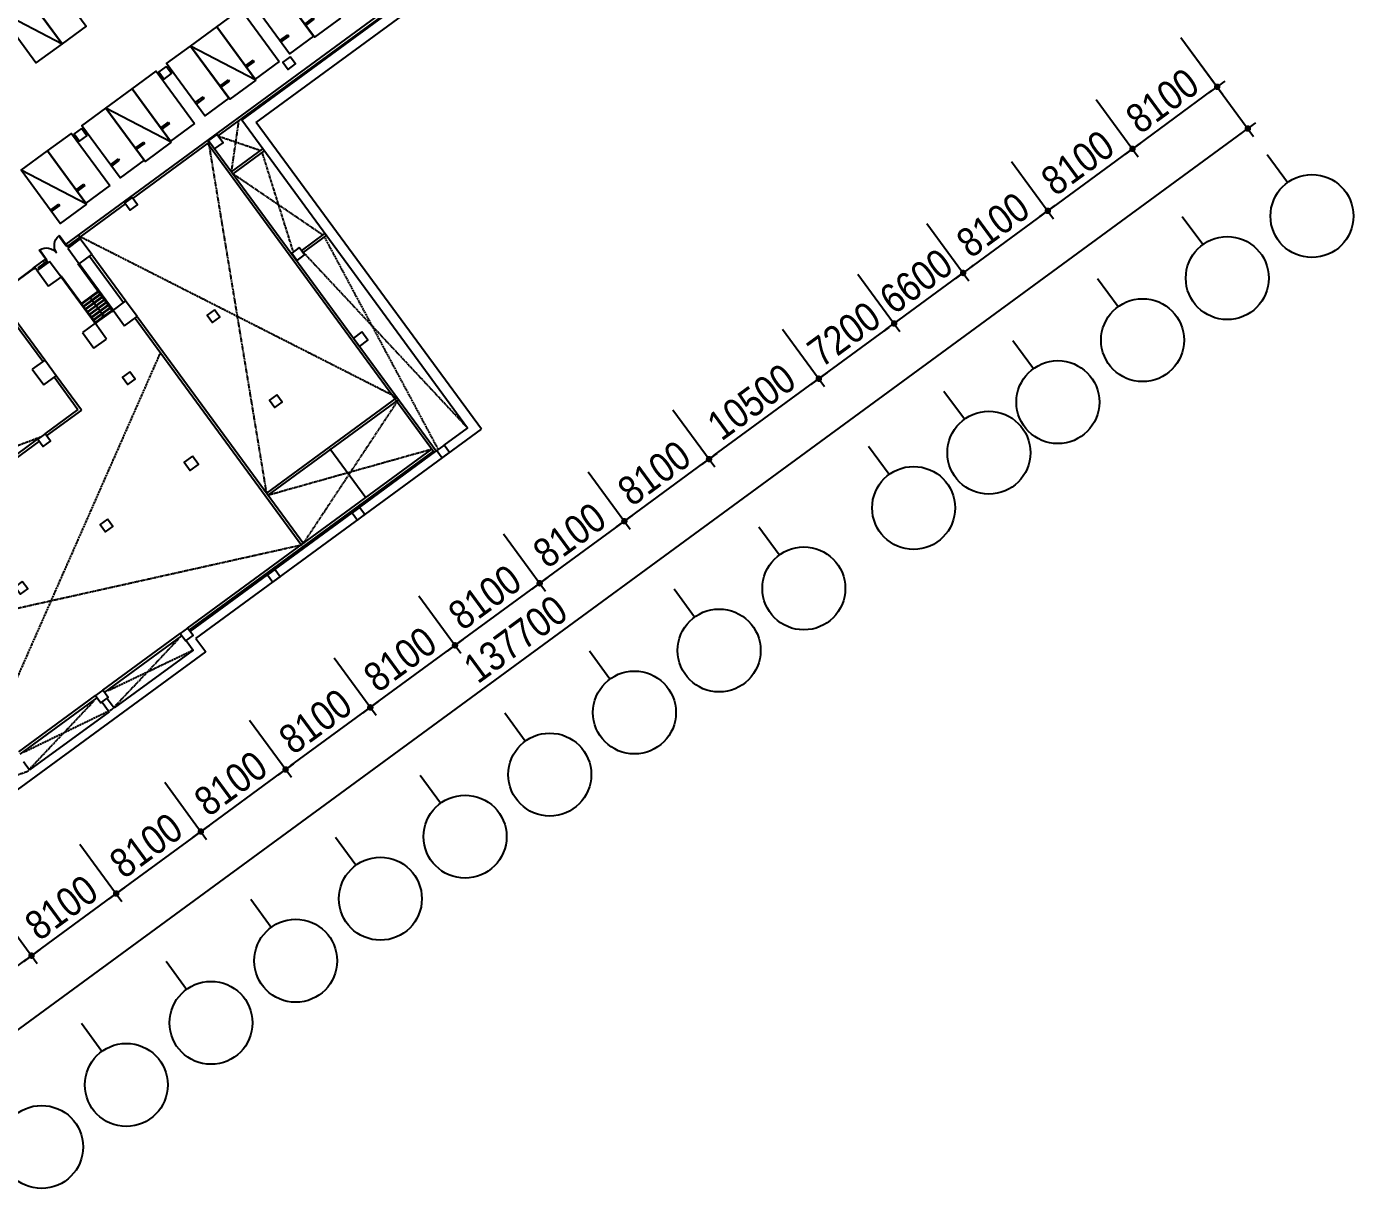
# Model space of a CAD drawing. Header units: millimetres. Extents: x 78082221 to 78451133, y -34402202 to -34172290.
# Drawn here: x 78348784 to 78451133, y -34392860 to -34302962 of the extents above; entities that cross this region are included whole.
import ezdxf

# ---------------------------------------------------------------- set-up
doc = ezdxf.new("R2010")
doc.units = ezdxf.units.MM
doc.header["$LTSCALE"] = 100
doc.header["$MEASUREMENT"] = 0
doc.header["$PDMODE"] = 1
doc.header["$PDSIZE"] = -3
doc.linetypes.add('XR-B2$0$CENTER', pattern=[2, 1.25, -0.25, 0.25, -0.25])
doc.layers.get('0').update_dxf_attribs({"color": 2, "linetype": 'CONTINUOUS'})
doc.layers.get('Defpoints').update_dxf_attribs({"color": 142, "linetype": 'CONTINUOUS'})
doc.layers.add('E-PLAN', color=115, linetype='CONTINUOUS')
doc.layers.add('Z', color=115, linetype='CONTINUOUS')
doc.styles.add('c-b2$0$맑은고딕', font='', dxfattribs={"width": 0.8})
doc.styles.add('돋움', font='', dxfattribs={"width": 0.9})
doc.styles.get('c-b2$0$맑은고딕').set_extended_font_data('Malgun Gothic')
doc.styles.get('돋움').set_extended_font_data('Dotum')
doc.dimstyles.new('c-b2$0$std_style', dxfattribs={"dimscale": 500, "dimtxt": 3, "dimasz": 1, "dimexe": 1.5, "dimexo": 2, "dimgap": 1, "dimtad": 1, "dimtoh": 1, "dimdec": 0, "dimzin": 0, "dimdsep": 46, "dimtxsty": 'c-b2$0$맑은고딕', "dimblk": 'c-b2$0$01420DDOT01', "dimcen": 2.5, "dimdle": 8, "dimclrd": 256, "dimclre": 256, "dimclrt": 256, "dimadec": 0, "dimazin": 0, "dimtfac": 1, "dimtdec": 0, "dimtix": 1, "dimtmove": 2, "dimatfit": 3, "dimldrblk": 'c-b2$0$_ClosedBlank', "dimfxl": 1, "dimtolj": 1, "dimtzin": 0, "dimlwd": -1, "dimlwe": -1, "dimarcsym": 0})

# ---------------------------------------------------------------- blocks, each defined once
blk = doc.blocks.new('XR-B2$0$XR-지하3층$0$일반형 주차')
at = {"layer": 'E-PLAN'}
for p, q in [((750, 3865), (0, 3865)), ((0, 3735), (750, 3735)), ((750, 3735), (750, 3865))]:
    blk.add_line(p, q, dxfattribs=at)
blk.add_lwpolyline([(2300, 5000), (0, 5000), (0, 0), (2300, 0)], close=True, dxfattribs=at)
for centre in [(238, 3800), (563, 3800)]:
    blk.add_circle(centre, 17.5, dxfattribs=at)
blk = doc.blocks.new('XR-B2$0$XR-지하3층$0$확장형 주차')
at = {"layer": 'E-PLAN'}
for p, q in [((0, 3965), (800, 3965)), ((0, 3835), (800, 3835)), ((800, 3835), (800, 3965))]:
    blk.add_line(p, q, dxfattribs=at)
blk.add_lwpolyline([(2500, 5100), (0, 5100), (0, 0), (2500, 0)], close=True, dxfattribs=at)
blk.add_lwpolyline([(2500, 5100), (0, 0)], dxfattribs=at)
for centre in [(238, 3900), (613, 3900)]:
    blk.add_circle(centre, 17.5, dxfattribs=at)
blk = doc.blocks.new('XR-B2$0$XR-지하3층$0$A$C5E3F3FAC')
at = {"layer": 'E-PLAN'}
for p, q in [((90, 950), (50, 950)), ((50, 950), (50, 0)), ((50, 0), (90, 0)), ((90, 0), (90, 950)), ((1910, 950), (1950, 950)), ((1910, 0), (1910, 950)), ((1950, 0), (1910, 0)), ((1950, 950), (1950, 0))]:
    blk.add_line(p, q, dxfattribs=at)
at = {"layer": 'E-PLAN', "elevation": 0}
for points in [[(0, 850), (0, 1050), (50, 1050), (50, 850)], [(2000, 850), (2000, 1050), (1950, 1050), (1950, 850)]]:
    blk.add_lwpolyline(points, close=True, dxfattribs=at)
at = {"layer": 'E-PLAN'}
for centre, start, end in [((-2, 999), 275.25016, 357.21379), ((2002, 999), 182.78621, 264.74984)]:
    blk.add_arc(centre, 1003, start, end, dxfattribs=at)
blk = doc.blocks.new('c-b2$0$01420DDOT01')
blk.add_line((-1.5, 0), (1.5, 0))
at = {"const_width": 0.5}
blk.add_lwpolyline([(-0.25, 0, 1), (0.25, 0, 1)], format="xyb", close=True, dxfattribs=at)
blk = doc.blocks.new('*D27')
at = {"layer": 'Defpoints', "color": 0, "transparency": 16777216}
for p in [(78437237, -34302993), (78442988, -34310838), (78326185, -34384411)]:
    blk.add_point(p, dxfattribs=at)
at = {"layer": 'Z', "transparency": 16777216}
for p, q in [((78437828, -34303800), (78443432, -34311442)), ((78332340, -34391959), (78442585, -34311133)), ((78326777, -34385217), (78332380, -34392860))]:
    blk.add_line(p, q, dxfattribs=at)
at = {"layer": 'Z', "transparency": 16777216, "xscale": 500, "yscale": 500, "zscale": 500}
for p, rotation in [((78442988, -34310838), 36.24693489456918), ((78331936, -34392255), 216.2469348945692)]:
    blk.add_blockref('c-b2$0$01420DDOT01', p, dxfattribs=dict(at, rotation=rotation))
at = {"layer": 'Z', "transparency": 16777216, "insert": (78386501, -34350234), "char_height": 2250, "attachment_point": 5, "rotation": 36.24693, "style": '돋움'}
blk.add_mtext('\\A1;137700', dxfattribs=at)
blk = doc.blocks.new('c-b2$0$_ClosedBlank')
at = {"color": 0, "linetype": 'ByBlock', "lineweight": -2}
for p, q in [((-1, 0.17), (0, 0)), ((-1, 0.17), (-1, -0.17)), ((0, 0), (-1, -0.17))]:
    blk.add_line(p, q, dxfattribs=at)
blk = doc.blocks.new('*D29')
at = {"layer": 'Defpoints', "color": 0, "transparency": 16777216}
for p in [(78345783, -34370043), (78339250, -34374832), (78349169, -34374661)]:
    blk.add_point(p, dxfattribs=at)
at = {"layer": 'Z', "transparency": 16777216}
for p, q in [((78346374, -34370849), (78349612, -34375266)), ((78343039, -34379155), (78348765, -34374957)), ((78339841, -34375638), (78343080, -34380055))]:
    blk.add_line(p, q, dxfattribs=at)
at = {"layer": 'Z', "transparency": 16777216, "xscale": 500, "yscale": 500, "zscale": 500}
for p, rotation in [((78349169, -34374661), 36.24693489454791), ((78342636, -34379451), 216.2469348945479)]:
    blk.add_blockref('c-b2$0$01420DDOT01', p, dxfattribs=dict(at, rotation=rotation))
at = {"layer": 'Z', "transparency": 16777216, "insert": (78344941, -34375744), "char_height": 2250, "attachment_point": 5, "rotation": 36.24693, "style": '돋움'}
blk.add_mtext('\\A1;8100', dxfattribs=at)
blk = doc.blocks.new('*D30')
at = {"layer": 'Defpoints', "color": 0, "transparency": 16777216}
for p in [(78352315, -34365253), (78355701, -34369872), (78345783, -34370043)]:
    blk.add_point(p, dxfattribs=at)
at = {"layer": 'Z', "transparency": 16777216}
for p, q in [((78352906, -34366060), (78356145, -34370477)), ((78346374, -34370849), (78349612, -34375266)), ((78349572, -34374366), (78355298, -34370168))]:
    blk.add_line(p, q, dxfattribs=at)
at = {"layer": 'Z', "transparency": 16777216, "xscale": 500, "yscale": 500, "zscale": 500}
for p, rotation in [((78355701, -34369872), 36.24693489452522), ((78349169, -34374661), 216.2469348945253)]:
    blk.add_blockref('c-b2$0$01420DDOT01', p, dxfattribs=dict(at, rotation=rotation))
at = {"layer": 'Z', "transparency": 16777216, "insert": (78351473, -34370955), "char_height": 2250, "attachment_point": 5, "rotation": 36.24693, "style": '돋움'}
blk.add_mtext('\\A1;8100', dxfattribs=at)
blk = doc.blocks.new('*D31')
at = {"layer": 'Defpoints', "color": 0, "transparency": 16777216}
for p in [(78358848, -34360464), (78352315, -34365253), (78362234, -34365083)]:
    blk.add_point(p, dxfattribs=at)
at = {"layer": 'Z', "transparency": 16777216}
for p, q in [((78359439, -34361271), (78362677, -34365688)), ((78356104, -34369576), (78361830, -34365378)), ((78352906, -34366060), (78356145, -34370477))]:
    blk.add_line(p, q, dxfattribs=at)
for p, xscale, yscale, zscale, rotation in [((78362234, -34365083), 499.9999999999999, 499.9999999999999, 499.9999999999999, 36.24693489452522), ((78355701, -34369872), 500, 500, 500, 216.2469348945253)]:
    blk.add_blockref('c-b2$0$01420DDOT01', p, dxfattribs=dict(at, xscale=xscale, yscale=yscale, zscale=zscale, rotation=rotation))
at = {"layer": 'Z', "transparency": 16777216, "insert": (78358006, -34366166), "char_height": 2250, "attachment_point": 5, "rotation": 36.24693, "style": '돋움'}
blk.add_mtext('\\A1;8100', dxfattribs=at)
blk = doc.blocks.new('*D32')
at = {"layer": 'Defpoints', "color": 0, "transparency": 16777216}
for p in [(78365380, -34355675), (78358848, -34360464), (78368766, -34360293)]:
    blk.add_point(p, dxfattribs=at)
at = {"layer": 'Z', "transparency": 16777216}
for p, q in [((78365971, -34356481), (78369210, -34360898)), ((78362637, -34364787), (78368363, -34360589)), ((78359439, -34361271), (78362677, -34365688))]:
    blk.add_line(p, q, dxfattribs=at)
at = {"layer": 'Z', "transparency": 16777216, "xscale": 500, "yscale": 500, "zscale": 500}
for p, rotation in [((78368766, -34360293), 36.246934894562), ((78362234, -34365083), 216.246934894562)]:
    blk.add_blockref('c-b2$0$01420DDOT01', p, dxfattribs=dict(at, rotation=rotation))
at = {"layer": 'Z', "transparency": 16777216, "insert": (78364538, -34361376), "char_height": 2250, "attachment_point": 5, "rotation": 36.24693, "style": '돋움'}
blk.add_mtext('\\A1;8100', dxfattribs=at)
blk = doc.blocks.new('*D33')
at = {"layer": 'Defpoints', "color": 0, "transparency": 16777216}
for p in [(78371912, -34350886), (78375299, -34355504), (78365380, -34355675)]:
    blk.add_point(p, dxfattribs=at)
at = {"layer": 'Z', "transparency": 16777216}
for p, q in [((78372504, -34351692), (78375742, -34356109)), ((78365971, -34356481), (78369210, -34360898)), ((78369169, -34359998), (78374895, -34355800))]:
    blk.add_line(p, q, dxfattribs=at)
at = {"layer": 'Z', "transparency": 16777216, "xscale": 500, "yscale": 500, "zscale": 500}
for p, rotation in [((78375299, -34355504), 36.24693489456772), ((78368766, -34360293), 216.2469348945677)]:
    blk.add_blockref('c-b2$0$01420DDOT01', p, dxfattribs=dict(at, rotation=rotation))
at = {"layer": 'Z', "transparency": 16777216, "insert": (78371071, -34356587), "char_height": 2250, "attachment_point": 5, "rotation": 36.24693, "style": '돋움'}
blk.add_mtext('\\A1;8100', dxfattribs=at)
blk = doc.blocks.new('*D34')
at = {"layer": 'Defpoints', "color": 0, "transparency": 16777216}
for p in [(78378445, -34346096), (78371912, -34350886), (78381831, -34350715)]:
    blk.add_point(p, dxfattribs=at)
at = {"layer": 'Z', "transparency": 16777216}
for p, q in [((78379036, -34346903), (78382274, -34351320)), ((78375702, -34355209), (78381428, -34351011)), ((78372504, -34351692), (78375742, -34356109))]:
    blk.add_line(p, q, dxfattribs=at)
at = {"layer": 'Z', "transparency": 16777216, "xscale": 500, "yscale": 500, "zscale": 500}
for p, rotation in [((78381831, -34350715), 36.24693489460737), ((78375299, -34355504), 216.2469348946074)]:
    blk.add_blockref('c-b2$0$01420DDOT01', p, dxfattribs=dict(at, rotation=rotation))
at = {"layer": 'Z', "transparency": 16777216, "insert": (78377603, -34351798), "char_height": 2250, "attachment_point": 5, "rotation": 36.24693, "style": '돋움'}
blk.add_mtext('\\A1;8100', dxfattribs=at)
blk = doc.blocks.new('*D35')
at = {"layer": 'Defpoints', "color": 0, "transparency": 16777216}
for p in [(78384977, -34341307), (78378445, -34346096), (78388363, -34345926)]:
    blk.add_point(p, dxfattribs=at)
at = {"layer": 'Z', "transparency": 16777216}
for p, q in [((78385569, -34342114), (78388807, -34346531)), ((78382234, -34350419), (78387960, -34346221)), ((78379036, -34346903), (78382274, -34351320))]:
    blk.add_line(p, q, dxfattribs=at)
for p, xscale, yscale, zscale, rotation in [((78388363, -34345926), 500, 500, 500, 36.24693489458468), ((78381831, -34350715), 500.0000000000001, 500.0000000000001, 500.0000000000001, 216.2469348945847)]:
    blk.add_blockref('c-b2$0$01420DDOT01', p, dxfattribs=dict(at, xscale=xscale, yscale=yscale, zscale=zscale, rotation=rotation))
at = {"layer": 'Z', "transparency": 16777216, "insert": (78384135, -34347009), "char_height": 2250, "attachment_point": 5, "rotation": 36.24693, "style": '돋움'}
blk.add_mtext('\\A1;8100', dxfattribs=at)
blk = doc.blocks.new('*D36')
at = {"layer": 'Defpoints', "color": 0, "transparency": 16777216}
for p in [(78391510, -34336518), (78384977, -34341307), (78394896, -34341136)]:
    blk.add_point(p, dxfattribs=at)
at = {"layer": 'Z', "transparency": 16777216}
for p, q in [((78392101, -34337324), (78395339, -34341741)), ((78385569, -34342114), (78388807, -34346531)), ((78388767, -34345630), (78394493, -34341432))]:
    blk.add_line(p, q, dxfattribs=at)
at = {"layer": 'Z', "transparency": 16777216, "xscale": 500, "yscale": 500, "zscale": 500}
for p, rotation in [((78394896, -34341136), 36.24693489458755), ((78388363, -34345926), 216.2469348945875)]:
    blk.add_blockref('c-b2$0$01420DDOT01', p, dxfattribs=dict(at, rotation=rotation))
at = {"layer": 'Z', "transparency": 16777216, "insert": (78390668, -34342219), "char_height": 2250, "attachment_point": 5, "rotation": 36.24693, "style": '돋움'}
blk.add_mtext('\\A1;8100', dxfattribs=at)
blk = doc.blocks.new('*D37')
at = {"layer": 'Defpoints', "color": 0, "transparency": 16777216}
for p in [(78398042, -34331729), (78391510, -34336518), (78401428, -34336347)]:
    blk.add_point(p, dxfattribs=at)
at = {"layer": 'Z', "transparency": 16777216}
for p, q in [((78398634, -34332535), (78401872, -34336952)), ((78395299, -34340841), (78401025, -34336643)), ((78392101, -34337324), (78395339, -34341741))]:
    blk.add_line(p, q, dxfattribs=at)
at = {"layer": 'Z', "transparency": 16777216, "xscale": 500, "yscale": 500, "zscale": 500}
for p, rotation in [((78401428, -34336347), 36.246934894562), ((78394896, -34341136), 216.246934894562)]:
    blk.add_blockref('c-b2$0$01420DDOT01', p, dxfattribs=dict(at, rotation=rotation))
at = {"layer": 'Z', "transparency": 16777216, "insert": (78397200, -34337430), "char_height": 2250, "attachment_point": 5, "rotation": 36.24693, "style": '돋움'}
blk.add_mtext('\\A1;8100', dxfattribs=at)
blk = doc.blocks.new('*D38')
at = {"layer": 'Defpoints', "color": 0, "transparency": 16777216}
for p in [(78406510, -34325520), (78409896, -34330139), (78398042, -34331729)]:
    blk.add_point(p, dxfattribs=at)
at = {"layer": 'Z', "transparency": 16777216}
for p, q in [((78407102, -34326327), (78410340, -34330744)), ((78401832, -34336052), (78409493, -34330435)), ((78398634, -34332535), (78401872, -34336952))]:
    blk.add_line(p, q, dxfattribs=at)
at = {"layer": 'Z', "transparency": 16777216, "xscale": 499.9999999999999, "yscale": 499.9999999999999, "zscale": 499.9999999999999}
for p, rotation in [((78409896, -34330139), 36.24693489458184), ((78401428, -34336347), 216.2469348945819)]:
    blk.add_blockref('c-b2$0$01420DDOT01', p, dxfattribs=dict(at, rotation=rotation))
at = {"layer": 'Z', "transparency": 16777216, "insert": (78404701, -34331931), "char_height": 2250, "attachment_point": 5, "rotation": 36.24693, "style": '돋움'}
blk.add_mtext('\\A1;10500', dxfattribs=at)
blk = doc.blocks.new('*D39')
at = {"layer": 'Defpoints', "color": 0, "transparency": 16777216}
for p in [(78412317, -34321263), (78406510, -34325520), (78415703, -34325882)]:
    blk.add_point(p, dxfattribs=at)
at = {"layer": 'Z', "transparency": 16777216}
for p, q in [((78412908, -34322070), (78416146, -34326487)), ((78407102, -34326327), (78410340, -34330744)), ((78410300, -34329843), (78415300, -34326177))]:
    blk.add_line(p, q, dxfattribs=at)
at = {"layer": 'Z', "transparency": 16777216, "xscale": 500, "yscale": 500, "zscale": 500}
for p, rotation in [((78415703, -34325882), 36.246934894583), ((78409896, -34330139), 216.246934894583)]:
    blk.add_blockref('c-b2$0$01420DDOT01', p, dxfattribs=dict(at, rotation=rotation))
at = {"layer": 'Z', "transparency": 16777216, "insert": (78411838, -34326699), "char_height": 2250, "attachment_point": 5, "rotation": 36.24693, "style": '돋움'}
blk.add_mtext('\\A1;7200', dxfattribs=at)
blk = doc.blocks.new('*D40')
at = {"layer": 'Defpoints', "color": 0, "transparency": 16777216}
for p in [(78417640, -34317361), (78412317, -34321263), (78421026, -34321979)]:
    blk.add_point(p, dxfattribs=at)
at = {"layer": 'Z', "transparency": 16777216}
for p, q in [((78418231, -34318167), (78421469, -34322584)), ((78421429, -34321684), (78421832, -34321388)), ((78412908, -34322070), (78416146, -34326487)), ((78415703, -34325882), (78421026, -34321979)), ((78415300, -34326177), (78414897, -34326473))]:
    blk.add_line(p, q, dxfattribs=at)
at = {"layer": 'Z', "transparency": 16777216, "xscale": 500, "yscale": 500, "zscale": 500}
for p, rotation in [((78421026, -34321979), 216.2469348945565), ((78415703, -34325882), 36.24693489455655)]:
    blk.add_blockref('c-b2$0$01420DDOT01', p, dxfattribs=dict(at, rotation=rotation))
at = {"layer": 'Z', "transparency": 16777216, "insert": (78417403, -34322619), "char_height": 2250, "attachment_point": 5, "rotation": 36.24693, "style": '돋움'}
blk.add_mtext('\\A1;6600', dxfattribs=at)
blk = doc.blocks.new('*D41')
at = {"layer": 'Defpoints', "color": 0, "transparency": 16777216}
for p in [(78424172, -34312572), (78417640, -34317361), (78427558, -34317190)]:
    blk.add_point(p, dxfattribs=at)
at = {"layer": 'Z', "transparency": 16777216}
for p, q in [((78424763, -34313378), (78428002, -34317795)), ((78421429, -34321684), (78427155, -34317486)), ((78418231, -34318167), (78421469, -34322584))]:
    blk.add_line(p, q, dxfattribs=at)
at = {"layer": 'Z', "transparency": 16777216, "xscale": 500, "yscale": 500, "zscale": 500}
for p, rotation in [((78427558, -34317190), 36.24693489456359), ((78421026, -34321979), 216.2469348945636)]:
    blk.add_blockref('c-b2$0$01420DDOT01', p, dxfattribs=dict(at, rotation=rotation))
at = {"layer": 'Z', "transparency": 16777216, "insert": (78423330, -34318273), "char_height": 2250, "attachment_point": 5, "rotation": 36.24693, "style": '돋움'}
blk.add_mtext('\\A1;8100', dxfattribs=at)
blk = doc.blocks.new('*D42')
at = {"layer": 'Defpoints', "color": 0, "transparency": 16777216}
for p in [(78430705, -34307782), (78424172, -34312572), (78434091, -34312401)]:
    blk.add_point(p, dxfattribs=at)
at = {"layer": 'Z', "transparency": 16777216}
for p, q in [((78431296, -34308589), (78434534, -34313006)), ((78424763, -34313378), (78428002, -34317795)), ((78427961, -34316895), (78433687, -34312697))]:
    blk.add_line(p, q, dxfattribs=at)
at = {"layer": 'Z', "transparency": 16777216, "xscale": 500, "yscale": 500, "zscale": 500}
for p, rotation in [((78434091, -34312401), 36.24693489456772), ((78427558, -34317190), 216.2469348945677)]:
    blk.add_blockref('c-b2$0$01420DDOT01', p, dxfattribs=dict(at, rotation=rotation))
at = {"layer": 'Z', "transparency": 16777216, "insert": (78429863, -34313484), "char_height": 2250, "attachment_point": 5, "rotation": 36.24693, "style": '돋움'}
blk.add_mtext('\\A1;8100', dxfattribs=at)
blk = doc.blocks.new('*D43')
at = {"layer": 'Defpoints', "color": 0, "transparency": 16777216}
for p in [(78437237, -34302993), (78430705, -34307782), (78440623, -34307612)]:
    blk.add_point(p, dxfattribs=at)
at = {"layer": 'Z', "transparency": 16777216}
for p, q in [((78437828, -34303800), (78441067, -34308217)), ((78434494, -34312105), (78440220, -34307907)), ((78431296, -34308589), (78434534, -34313006))]:
    blk.add_line(p, q, dxfattribs=at)
at = {"layer": 'Z', "transparency": 16777216, "xscale": 500, "yscale": 500, "zscale": 500}
for p, rotation in [((78440623, -34307612), 36.24693489458755), ((78434091, -34312401), 216.2469348945875)]:
    blk.add_blockref('c-b2$0$01420DDOT01', p, dxfattribs=dict(at, rotation=rotation))
at = {"layer": 'Z', "transparency": 16777216, "insert": (78436395, -34308695), "char_height": 2250, "attachment_point": 5, "rotation": 36.24693, "style": '돋움'}
blk.add_mtext('\\A1;8100', dxfattribs=at)

msp = doc.modelspace()

# ---------------------------------------------------------------- linework, layer by layer
at = {"layer": 'Z', "ltscale": 0.5}
for p, q in [((78351841.2, -34319747.5), (78387896.1, -34293314)), ((78363553.4, -34311408.8), (78388089.2, -34293420.4)), ((78365386.8, -34310188.6), (78365327.6, -34310108)), ((78365548.1, -34310070.4), (78365488.9, -34309989.7)), ((78356980.6, -34316227.6), (78362908.2, -34311881.8)), ((78380224.7, -34335839.5), (78362746.9, -34312000)), ((78380386, -34335721.2), (78362908.2, -34311881.8)), ((78364593.3, -34314180.2), (78367012.7, -34312406.4)), ((78364711.6, -34314341.5), (78367131, -34312567.7)), ((78351959.5, -34319908.8), (78356416.1, -34316641.5)), ((78351841.2, -34319747.5), (78351959.5, -34319908.8)), ((78352925.4, -34319355.7), (78351957.6, -34320065.2)), ((78352764.1, -34319473.9), (78352690.1, -34319373.1)), ((78352925.4, -34319355.7), (78352851.4, -34319254.9)), ((78353812.2, -34320565.4), (78352925.4, -34319355.7)), ((78369987.4, -34320269.2), (78371802, -34318938.9)), ((78370105.7, -34320430.5), (78371920.3, -34319100.2)), ((78351957.6, -34320065.2), (78352844.5, -34321274.9)), ((78352844.5, -34321274.9), (78353812.2, -34320565.4)), ((78353651, -34320683.6), (78356270.3, -34324256.3)), ((78353812.2, -34320565.4), (78356431.6, -34324138.1)), ((78349402.4, -34321535.5), (78350228.3, -34320930)), ((78349594.6, -34321797.6), (78349402.4, -34321535.5)), ((78350562.4, -34321088.1), (78349594.6, -34321797.6)), ((78349594.6, -34321797.6), (78350481.5, -34323007.3)), ((78349682, -34321578.5), (78350346.5, -34321091.3)), ((78349755.9, -34321679.3), (78349682, -34321578.5)), ((78350067, -34321048.3), (78350228.3, -34320930)), ((78350185.2, -34321209.6), (78350346.5, -34321091.3)), ((78350228.3, -34320930), (78350346.5, -34321091.3)), ((78351449.3, -34322297.8), (78350562.4, -34321088.1)), ((78350481.5, -34323007.3), (78351449.3, -34322297.8)), ((78356428.6, -34324134), (78355460.8, -34324843.6)), ((78355460.8, -34324843.6), (78356347.7, -34326053.3)), ((78357315.5, -34325343.8), (78356428.6, -34324134)), ((78350033.3, -34328822.8), (78347416.9, -34325254.1)), ((78350194.5, -34328704.5), (78347578.2, -34325135.9)), ((78354065.6, -34325866.5), (78353097.9, -34326576)), ((78354952.5, -34327076.2), (78354065.6, -34325866.5)), ((78356347.7, -34326053.3), (78357315.5, -34325343.8)), ((78357157.2, -34325466), (78370014.3, -34343002.9)), ((78357318.5, -34325347.8), (78370175.6, -34342884.6)), ((78353097.9, -34326576), (78353984.8, -34327785.7)), ((78353984.8, -34327785.7), (78354952.5, -34327076.2)), ((78350194.5, -34328704.5), (78349226.8, -34329414.1)), ((78351081.4, -34329914.2), (78350194.5, -34328704.5)), ((78349226.8, -34329414.1), (78350113.7, -34330623.8)), ((78350113.7, -34330623.8), (78351081.4, -34329914.2)), ((78352753.1, -34332532.6), (78350920.2, -34330032.5)), ((78353032.6, -34332575.6), (78351081.4, -34329914.3)), ((78367309.3, -34338975), (78377366, -34331602)), ((78367427.5, -34339136.3), (78377484.3, -34331763.2)), ((78350212.7, -34334395.1), (78352761.1, -34332526.7)), ((78350330.9, -34334556.4), (78353040.7, -34332569.7)), ((78343639.9, -34339213.9), (78349639.1, -34334815.6)), ((78343758.1, -34339375.2), (78349757.3, -34334976.9)), ((78361210.2, -34349395.5), (78380041.5, -34335589.5)), ((78361328.5, -34349556.8), (78380159.7, -34335750.7)), ((78372181.7, -34335524), (78374960.7, -34339314.4)), ((78354677.8, -34354184.8), (78360645.7, -34349809.4)), ((78354796, -34354346.1), (78360764, -34349970.7)), ((78348185.6, -34358944.5), (78354113.2, -34354598.7)), ((78348303.9, -34359105.8), (78354231.5, -34354760))]:
    msp.add_line(p, q, dxfattribs=at)
at = {"layer": 'Z'}
for p, q in [((78366505, -34310360.8), (78388850, -34293978.6)), ((78365386.8, -34310188.6), (78384540.6, -34296146)), ((78383864.5, -34334038.9), (78366505, -34310360.8)), ((78446041.4, -34315005.5, 0), (78444464.7, -34312854.9, 0)), ((78439509, -34319794.8, 0), (78437932.3, -34317644.2, 0)), ((78346560.1, -34323662.7), (78349382.8, -34321593.3)), ((78346572, -34323678.9), (78349394.6, -34321609.4)), ((78349382.8, -34321593.3), (78349394.6, -34321609.4)), ((78350067, -34321048.3), (78350185.2, -34321209.6)), ((78352739.6, -34321258.8), (78352800.1, -34321214.4)), ((78352739.6, -34321258.8), (78355462.4, -34324972.6)), ((78352809.5, -34321269.5), (78352829.7, -34321254.7)), ((78352809.5, -34321269.5), (78355502.7, -34324943)), ((78355463.8, -34324847.6), (78352844.5, -34321274.9)), ((78351465.4, -34322193), (78351404.9, -34322237.3)), ((78351454.6, -34322262.8), (78351434.5, -34322277.6)), ((78354068.6, -34325870.5), (78351449.3, -34322297.8)), ((78351454.6, -34322262.8), (78354147.9, -34325936.3)), ((78351465.4, -34322193), (78354188.2, -34325906.8)), ((78432976.5, -34324584, 0), (78431399.8, -34322433.4, 0)), ((78354327.2, -34323424.1), (78353053, -34324358.3)), ((78354257.3, -34323413.4), (78353063.7, -34324288.5)), ((78354480.9, -34323633.8), (78353206.7, -34324568)), ((78354411, -34323623.1), (78353217.4, -34324498.1)), ((78354634.6, -34323843.5), (78353360.4, -34324777.7)), ((78354564.8, -34323832.8), (78353371.2, -34324707.8)), ((78354766.2, -34325359), (78353690.1, -34323891.2)), ((78354286.9, -34323453.7), (78354257.3, -34323413.4)), ((78354440.6, -34323663.4), (78354411, -34323623.1)), ((78354541.4, -34323589.5), (78354521.2, -34323604.3)), ((78354594.3, -34323873.1), (78354564.8, -34323832.8)), ((78354695.1, -34323799.2), (78354675, -34323814)), ((78353063.7, -34324288.5), (78353093.3, -34324328.8)), ((78353093.3, -34324328.8), (78353063.7, -34324288.5)), ((78353146.2, -34324612.4), (78353166.4, -34324597.6)), ((78353217.4, -34324498.1), (78353247, -34324538.5)), ((78353247, -34324538.5), (78353217.4, -34324498.1)), ((78353299.9, -34324822.1), (78353320.1, -34324807.3)), ((78353371.2, -34324707.8), (78353402.8, -34324746.7)), ((78353400.7, -34324748.2), (78353371.2, -34324707.8)), ((78354788.4, -34324053.2), (78353514.1, -34324987.4)), ((78354718.5, -34324042.4), (78353524.9, -34324917.5)), ((78353524.9, -34324917.5), (78353554.5, -34324957.8)), ((78353554.5, -34324957.8), (78353524.9, -34324917.5)), ((78354942.1, -34324262.9), (78353667.9, -34325197.1)), ((78354872.2, -34324252.1), (78353678.6, -34325127.2)), ((78355095.8, -34324472.6), (78353821.6, -34325406.8)), ((78355025.9, -34324461.8), (78353832.4, -34325336.9)), ((78355249.6, -34324682.2), (78353975.3, -34325616.4)), ((78355179.7, -34324671.5), (78353986.1, -34325546.6)), ((78355403.3, -34324891.9), (78354129.1, -34325826.1)), ((78355333.4, -34324881.2), (78354139.8, -34325756.2)), ((78354748.1, -34324082.8), (78354718.5, -34324042.4)), ((78354848.9, -34324008.9), (78354828.7, -34324023.6)), ((78354901.8, -34324292.4), (78354872.2, -34324252.1)), ((78355002.6, -34324218.5), (78354982.4, -34324233.3)), ((78355055.5, -34324502.1), (78355025.9, -34324461.8)), ((78355156.3, -34324428.2), (78355136.2, -34324443)), ((78355209.2, -34324711.8), (78355179.7, -34324671.5)), ((78355310.1, -34324637.9), (78355289.9, -34324652.7)), ((78355363, -34324921.5), (78355333.4, -34324881.2)), ((78355463.8, -34324847.6), (78355443.6, -34324862.4)), ((78355502.7, -34324943), (78355462.4, -34324972.6)), ((78353453.7, -34325031.7), (78353473.8, -34325017)), ((78353607.4, -34325241.4), (78353627.6, -34325226.6)), ((78353708.2, -34325167.5), (78353678.6, -34325127.2)), ((78353719, -34325097.6), (78353748.5, -34325138)), ((78353761.1, -34325451.1), (78353781.3, -34325436.3)), ((78353861.9, -34325377.2), (78353832.4, -34325336.9)), ((78353872.7, -34325307.3), (78353902.3, -34325347.6)), ((78353914.8, -34325660.8), (78353935, -34325646)), ((78354015.7, -34325586.9), (78353986.1, -34325546.6)), ((78354026.4, -34325517), (78354056, -34325557.3)), ((78354068.6, -34325870.5), (78354088.7, -34325855.7)), ((78354169.4, -34325796.6), (78354139.8, -34325756.2)), ((78354147.9, -34325936.3), (78354188.2, -34325906.8)), ((78354180.1, -34325726.7), (78354209.7, -34325767)), ((78354622.7, -34325365.9), (78354623.3, -34325340.4)), ((78354766.2, -34325359), (78354622.7, -34325365.9)), ((78354623.3, -34325340.4), (78354746.9, -34325332.7)), ((78354791.4, -34325217.1), (78354746.9, -34325332.7)), ((78354766.2, -34325359), (78354815.9, -34325224.3)), ((78354815.9, -34325224.3), (78354791.4, -34325217.1)), ((78426441.7, -34329366.7, 0), (78424865, -34327216.1, 0)), ((78421119, -34333269.1, 0), (78419542.3, -34331118.5, 0)), ((78361847.7, -34350180.5), (78383864.5, -34334038.9)), ((78415316.3, -34337531.6, 0), (78413739.6, -34335381, 0)), ((78406846.7, -34343741.1, 0), (78405270, -34341590.5, 0)), ((78400314.2, -34348530.3, 0), (78398737.5, -34346379.7, 0)), ((78361847.7, -34350180.5), (78362616.4, -34351228.9)), ((78346933.8, -34362726.6), (78362616.4, -34351228.9)), ((78393781.8, -34353319.6, 0), (78392205.1, -34351169, 0)), ((78354607.8, -34355104.1), (78355145.8, -34355838)), ((78355011, -34354808.4), (78355549.1, -34355542.3)), ((78387249.3, -34358108.9, 0), (78385672.6, -34355958.3, 0)), ((78348537.7, -34359678.4), (78349016.6, -34360331.6)), ((78380716.9, -34362898.1, 0), (78379140.1, -34360747.5, 0)), ((78374184.4, -34367687.4, 0), (78372607.7, -34365536.8, 0)), ((78367651.9, -34372476.6, 0), (78366075.2, -34370326, 0)), ((78361121.1, -34377264.7, 0), (78359544.4, -34375114.1, 0)), ((78354588.6, -34382054, 0), (78353011.9, -34379903.4, 0))]:
    msp.add_line(p, q, dxfattribs=at)
at = {"layer": 'Z', "linetype": 'XR-B2$0$CENTER', "ltscale": 0.5}
for p, q in [((78364593.3, -34314180.2), (78365166.3, -34310226.2)), ((78363553.4, -34311408.8), (78366851.4, -34312524.7)), ((78367307.9, -34338973.2), (78362819.5, -34311760.8)), ((78369366.5, -34320352.5), (78366969.7, -34312686)), ((78371640.7, -34319057.1), (78364711.6, -34314341.5)), ((78377364.7, -34331600.1), (78352733.2, -34319093.6)), ((78371759, -34319218.4), (78380482.3, -34335514.2)), ((78382799.6, -34333939.3), (78370146, -34320401)), ((78359105.4, -34328123.4), (78344298.6, -34361726.6)), ((78370146, -34342844.3), (78377482.9, -34331761.4)), ((78349849.8, -34334661.1), (78316123.7, -34347287.8)), ((78380041.5, -34335589.5), (78367426.2, -34339134.5)), ((78326843.6, -34352582.1), (78369984.7, -34342962.5)), ((78355347.4, -34355690.2), (78360533, -34350202)), ((78355077.5, -34354201.7), (78361640.8, -34351076.9)), ((78348815, -34360479.4), (78354000.5, -34354991.3)), ((78355347.4, -34355690.2), (78348553.7, -34358984.7)), ((78348815, -34360479.4), (78344320, -34362026.6))]:
    msp.add_line(p, q, dxfattribs=at)
at = {"layer": 'Z', "ltscale": 0.5}
for points in [[(78369110.8, -34305288.4), (78368546.3, -34305702.3), (78368960.2, -34306266.8), (78369524.7, -34305852.9)], [(78359551.6, -34306034.9), (78358987, -34306448.8), (78359400.9, -34307013.3), (78359965.5, -34306599.5)], [(78353019.1, -34310824.2), (78352454.6, -34311238.1), (78352868.5, -34311802.6), (78353433, -34311388.7)], [(78363464.7, -34311287.8), (78362819.5, -34311760.8), (78363292.5, -34312406), (78363937.7, -34311933)], [(78356921.5, -34316146.9), (78356356.9, -34316560.8), (78356770.8, -34317125.4), (78357335.4, -34316711.5)], [(78369810, -34320027.3), (78369245.5, -34320441.2), (78369659.4, -34321005.7), (78370223.9, -34320591.8)], [(78363277.6, -34324816.5), (78362713.1, -34325230.4), (78363126.9, -34325795), (78363691.5, -34325381.1)], [(78374639.6, -34326530.2), (78373994.4, -34327003.2), (78374467.5, -34327648.4), (78375112.6, -34327175.4)], [(78356745.1, -34329605.8), (78356180.6, -34330019.7), (78356594.5, -34330584.2), (78357159, -34330170.3)], [(78368096.4, -34331389.3), (78367531.9, -34331803.2), (78367945.8, -34332367.8), (78368510.3, -34331953.9)], [(78350212.7, -34334395.1), (78349648.1, -34334809), (78350062, -34335373.5), (78350626.6, -34334959.6)], [(78361574.7, -34336108.7), (78360929.5, -34336581.7), (78361402.5, -34337226.9), (78362047.7, -34336753.9)], [(78380990.9, -34335277.8), (78380426.4, -34335691.6), (78380840.2, -34336256.2), (78381404.8, -34335842.3)], [(78374458.4, -34340067), (78373893.9, -34340480.9), (78374307.8, -34341045.4), (78374872.3, -34340631.5)], [(78355031.5, -34340967.8), (78354467, -34341381.7), (78354880.8, -34341946.3), (78355445.4, -34341532.4)], [(78367926, -34344856.3), (78367361.4, -34345270.2), (78367775.3, -34345834.7), (78368339.9, -34345420.8)], [(78348458.7, -34345786.7), (78347894.2, -34346200.6), (78348308.1, -34346765.1), (78348872.6, -34346351.2)], [(78361210.2, -34349395.5), (78360645.7, -34349809.4), (78361059.6, -34350373.9), (78361624.1, -34349960.1)], [(78354677.8, -34354184.8), (78354113.2, -34354598.7), (78354527.1, -34355163.2), (78355091.7, -34354749.3)]]:
    msp.add_lwpolyline(points, close=True, dxfattribs=at)
at = {"layer": 'Z'}
for points in [[(78380990.9, -34335277.8), (78382805.5, -34333947.4), (78365386.8, -34310188.6)], [(78349402.4, -34321535.5), (78349455.7, -34321608.1), (78349375, -34321667.2), (78349357.3, -34321643), (78349417.8, -34321598.7), (78349400, -34321574.5), (78349339.5, -34321618.8), (78349321.8, -34321594.6), (78349322, -34321594.5), (78349402.4, -34321535.5)], [(78374458.4, -34340067), (78380426.4, -34335691.6)], [(78367926, -34344856.3), (78373893.9, -34340480.9)], [(78361393.5, -34349645.5), (78367361.4, -34345270.2)], [(78361099.9, -34350344.4), (78361638, -34351078.3), (78355549.1, -34355542.3)], [(78355145.8, -34355838), (78349016.6, -34360331.6)]]:
    msp.add_lwpolyline(points, dxfattribs=at)
for centre in [(78447933.5, -34317586.3, 0), (78441401, -34322375.5, 0), (78434868.6, -34327164.8, 0), (78428333.8, -34331947.5, 0), (78423011, -34335849.8, 0), (78417208.3, -34340112.3, 0), (78408738.7, -34346321.8, 0), (78402206.3, -34351111.1, 0), (78395673.8, -34355900.3, 0), (78389141.4, -34360689.6, 0), (78382608.9, -34365478.8, 0), (78376076.4, -34370268.1, 0), (78369544, -34375057.4, 0), (78363013.1, -34379845.4, 0), (78356480.7, -34384634.7, 0), (78349948.2, -34389423.9, 0)]:
    msp.add_circle(centre, 3200, dxfattribs=at)
for start, end in [(36.246993, 216.246993), (216.246993, 36.246993)]:
    msp.add_arc((78353690.1, -34323891.2), 15, start, end, dxfattribs=at)

# ---------------------------------------------------------------- block references
at = {"layer": 'Z', "xscale": -1}
for name, p, rotation in [('XR-B2$0$XR-지하3층$0$확장형 주차', (78367971.2, -34299676.1), 216.2469337012116), ('XR-B2$0$XR-지하3층$0$일반형 주차', (78353374.9, -34302937.6), 36.24693370121151), ('XR-B2$0$XR-지하3층$0$확장형 주차', (78351520, -34304297.5), 36.24693370121151), ('XR-B2$0$XR-지하3층$0$일반형 주차', (78366116.3, -34301036), 216.2469337012116), ('XR-B2$0$XR-지하3층$0$일반형 주차', (78363454.9, -34302987.2), 216.2469337012116), ('XR-B2$0$XR-지하3층$0$확장형 주차', (78361438.7, -34304465.4), 216.2469337012116), ('XR-B2$0$XR-지하3층$0$일반형 주차', (78359583.9, -34305825.3), 216.2469337012116), ('XR-B2$0$XR-지하3층$0$일반형 주차', (78356922.5, -34307776.4), 216.2469337012116), ('XR-B2$0$XR-지하3층$0$확장형 주차', (78354906.3, -34309254.6), 216.2469337012116), ('XR-B2$0$XR-지하3층$0$일반형 주차', (78353051.4, -34310614.5), 216.2469337012116), ('XR-B2$0$XR-지하3층$0$일반형 주차', (78350390, -34312565.7), 216.2469337012116), ('XR-B2$0$XR-지하3층$0$확장형 주차', (78348373.8, -34314043.9), 216.2469337012116), ('XR-B2$0$XR-지하3층$0$A$C5E3F3FAC', (78349725.7, -34320244.5, 0), 216.2469337012116)]:
    msp.add_blockref(name, p, dxfattribs=dict(at, rotation=rotation))

# ---------------------------------------------------------------- dimensions: what is measured, and where the dimension line sits
at = {"layer": 'Z'}
for base, p1, p2, picture, middle in [((78442988.2, -34310837.5), (78326185.3, -34384410.5, 0), (78437237, -34302993.1, 0), '*D27', (78386500.6, -34350234.5)), ((78440623.1, -34307611.6, 0), (78430704.6, -34307782.4), (78437237, -34302993.1), '*D43', (78436395.2, -34308694.5, 0)), ((78434090.6, -34312400.9, 0), (78424172.1, -34312571.6), (78430704.6, -34307782.4), '*D42', (78429862.7, -34313483.8, 0)), ((78427558.2, -34317190.2), (78417639.7, -34317360.9), (78424172.1, -34312571.6), '*D41', (78423330.2, -34318273)), ((78421025.7, -34321979.4), (78412316.9, -34321263.3), (78417639.7, -34317360.9), '*D40', (78417402.6, -34322618.8)), ((78415703, -34325881.8), (78406510.3, -34325520.4), (78412316.9, -34321263.3), '*D39', (78411838, -34326698.6)), ((78409896.4, -34330138.9, 0), (78398042.3, -34331728.7), (78406510.3, -34325520.4), '*D38', (78404700.6, -34331931.3, 0)), ((78401428.4, -34336347.2, 0), (78391509.8, -34336517.9), (78398042.3, -34331728.7), '*D37', (78397200.4, -34337430.1, 0)), ((78394895.9, -34341136.5, 0), (78384977.4, -34341307.2), (78391509.8, -34336517.9), '*D36', (78390668, -34342219.3, 0)), ((78388363.4, -34345925.7, 0), (78378444.9, -34346096.5), (78384977.4, -34341307.2), '*D35', (78384135.5, -34347008.6, 0)), ((78381831, -34350715, 0), (78371912.5, -34350885.7), (78378444.9, -34346096.5), '*D34', (78377603, -34351797.8, 0)), ((78375298.5, -34355504.2, 0), (78365380, -34355675), (78371912.5, -34350885.7), '*D33', (78371070.6, -34356587.1, 0)), ((78368766.1, -34360293.5, 0), (78358847.6, -34360464.2), (78365380, -34355675), '*D32', (78364538.1, -34361376.4, 0)), ((78362233.6, -34365082.7, 0), (78352315.1, -34365253.5), (78358847.6, -34360464.2), '*D31', (78358005.7, -34366165.6, 0)), ((78355701.1, -34369872), (78345782.6, -34370042.7, 0), (78352315.1, -34365253.5, 0), '*D30', (78351473.2, -34370954.9)), ((78349168.7, -34374661.3), (78339250.2, -34374832, 0), (78345782.6, -34370042.7, 0), '*D29', (78344940.8, -34375744.1))]:
    dim = msp.add_linear_dim(base=base, p1=p1, p2=p2, angle=36.246935, dimstyle='c-b2$0$std_style', override={"dimtxt": 4.5, "dimtxsty": '돋움'}, dxfattribs=at)
    dim.commit()
    dim.dimension.update_dxf_attribs({"geometry": picture, "text_midpoint": middle})

doc.saveas('drawing.dxf')
